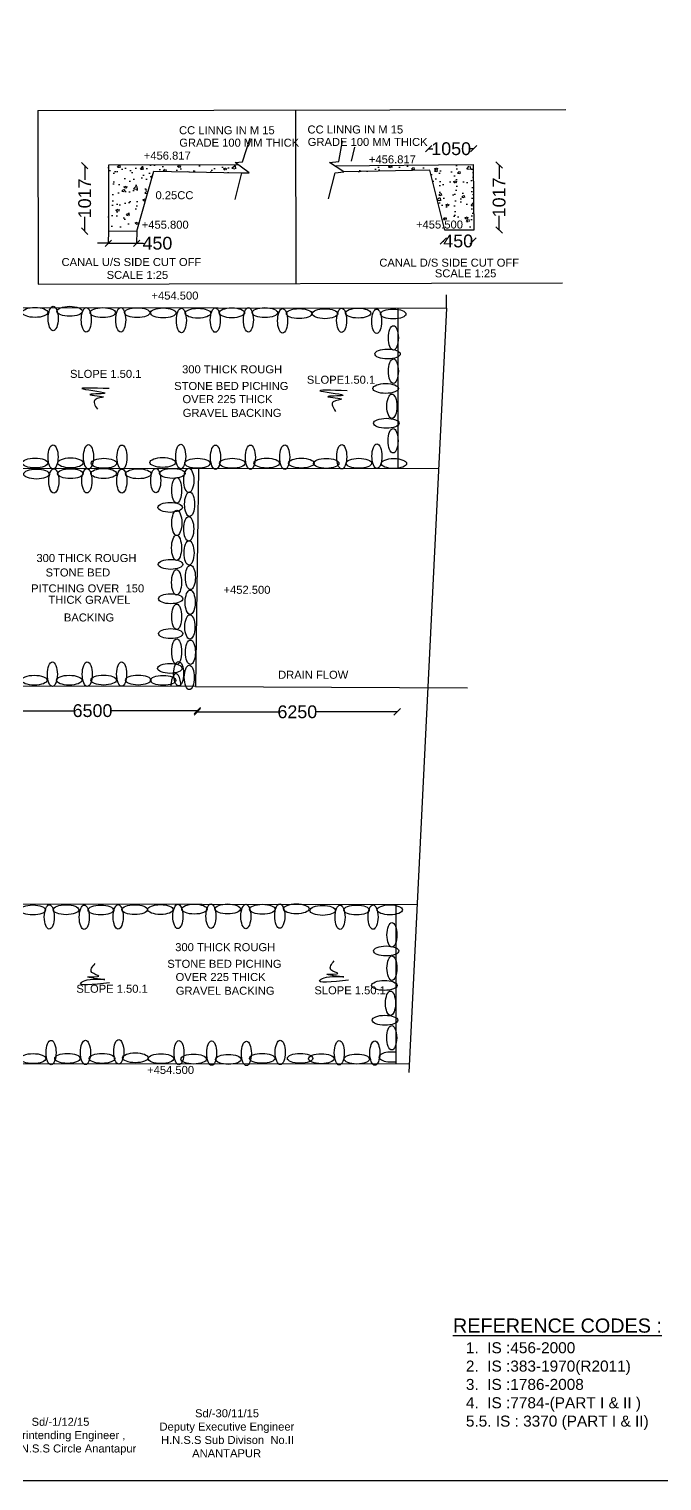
# Model space of a CAD drawing. Header units: millimetres. Extents: x 5124 to 2995863, y 2311 to 45179678.
# Drawn here: x 2952097 to 2971870, y 45100462 to 45145828 of the extents above; entities that cross this region are included whole.
import ezdxf

# ---------------------------------------------------------------- set-up
doc = ezdxf.new("R2010")
doc.units = ezdxf.units.MM
doc.header["$MEASUREMENT"] = 0
for name, color, linetype in [('DIMENSION', 7, 'Continuous'), ('DRAWING', 7, 'Continuous'), ('TEXT', 7, 'Continuous')]:
    doc.layers.add(name, color=color, linetype=linetype)
doc.styles.get("Standard").update_dxf_attribs({"font": 'arial.ttf', "height": 400})
doc.dimstyles.get("Standard").update_dxf_attribs({"dimtxt": 200, "dimasz": 200, "dimexe": 0.18, "dimexo": 0.0625, "dimgap": 0.09, "dimtad": 0, "dimdec": 0, "dimzin": 0, "dimdsep": 46, "dimtxsty": 'Standard', "dimblk": 'OBLIQUE', "dimcen": 0.09, "dimse1": 1, "dimse2": 1, "dimadec": 0, "dimazin": 0, "dimtfac": 1, "dimtdec": 0, "dimtofl": 0, "dimtmove": 0, "dimatfit": 3, "dimfxl": 1, "dimtolj": 1, "dimtzin": 0, "dimarcsym": 0})
pattern_1 = [(50, (0, 0), (717.2601826, -62.752135), [75, -825]), (355, (0, 0), (-138.751334, 752.192134), [60, -660]), (100.4514, (59.8, -5.2), (578.509382, 689.439542), [63.74019, -701.142112]), (46.1842, (0, 200), (1067.241049, -165.519014), [112.5, -1237.5]), (96.6356, (88.9, 186.2), (934.662706, 974.11787), [95.610288, -1051.713]), (351.1842, (0, 200), (934.661945, 974.1186), [90, -990]), (21, (100, 150), (596.907052, -402.618891), [75, -825]), (326, (100, 150), (243.315332, 725.150045), [60, -660]), (71.4514, (149.74, 116.45), (840.222629, 322.530497), [63.74019, -701.142112]), (37.5, (0, 0), (12.1598553, 332.8938538), [0, -652, 0, -670, 0, -662.5]), (7.5, (0, 0), (263.0695374, 394.411712), [0, -382, 0, -637, 0, -252.5]), (327.5, (-223, 0), (533.8224362, -22.5548717), [0, -250, 0, -780, 0, -1035]), (317.5, (-323, 0), (583.1861693, 100.1049823), [0, -325, 0, -518, 0, -735])]

# ---------------------------------------------------------------- blocks, each defined once
blk = doc.blocks.new('_Oblique')
at = {"color": 0, "linetype": 'ByBlock', "lineweight": -2}
blk.add_line((-0.5, -0.5), (0.5, 0.5), dxfattribs=at)
blk = doc.blocks.new('*D54')
at = {"layer": 'Defpoints', "color": 0, "transparency": 16777216}
for p in [(2954571, 45139133), (2955457, 45139134), (2955457, 45139134)]:
    blk.add_point(p, dxfattribs=at)
at = {"layer": 'TEXT', "color": 0, "lineweight": -2, "transparency": 16777216}
for p, q in [((2954571, 45139134), (2955457, 45139134)), ((2955457, 45139134), (2955657, 45139134))]:
    blk.add_line(p, q, dxfattribs=at)
at = {"layer": 'TEXT', "color": 0, "lineweight": -2, "transparency": 16777216, "xscale": 200, "yscale": 200, "zscale": 200, "rotation": 180}
blk.add_blockref('_Oblique', (2954571, 45139134), dxfattribs=at)
at = {"layer": 'TEXT', "color": 0, "lineweight": -2, "transparency": 16777216, "xscale": 200, "yscale": 200, "zscale": 200}
blk.add_blockref('_Oblique', (2955457, 45139134), dxfattribs=at)
at = {"layer": 'TEXT', "color": 0, "transparency": 16777216, "insert": (2956107, 45139134), "char_height": 400, "attachment_point": 5}
blk.add_mtext('\\A1;450', dxfattribs=at)
blk = doc.blocks.new('*D55')
at = {"layer": 'Defpoints', "color": 0, "transparency": 16777216}
for p in [(2953836, 45141562), (2953840, 45141562), (2953841, 45139512)]:
    blk.add_point(p, dxfattribs=at)
at = {"layer": 'TEXT', "color": 0, "lineweight": -2, "transparency": 16777216}
for p, q in [((2953836, 45141562), (2953836, 45141115)), ((2953836, 45139512), (2953836, 45139958))]:
    blk.add_line(p, q, dxfattribs=at)
at = {"layer": 'TEXT', "color": 0, "lineweight": -2, "transparency": 16777216, "xscale": 200, "yscale": 200, "zscale": 200}
for p, rotation in [((2953836, 45141562), 90), ((2953836, 45139512), 270)]:
    blk.add_blockref('_Oblique', p, dxfattribs=dict(at, rotation=rotation))
at = {"layer": 'TEXT', "color": 0, "transparency": 16777216, "insert": (2953836, 45140537), "char_height": 400, "attachment_point": 5, "rotation": 90}
blk.add_mtext('\\A1;1017', dxfattribs=at)
blk = doc.blocks.new('*D56')
at = {"layer": 'Defpoints', "color": 0, "transparency": 16777216}
for p in [(2965043, 45139189), (2965965, 45139204), (2965965, 45139175)]:
    blk.add_point(p, dxfattribs=at)
at = {"layer": 'TEXT', "color": 0, "lineweight": -2, "transparency": 16777216}
for p, q in [((2965043, 45139204), (2965055, 45139204)), ((2965965, 45139204), (2965954, 45139204))]:
    blk.add_line(p, q, dxfattribs=at)
at = {"layer": 'TEXT', "color": 0, "lineweight": -2, "transparency": 16777216, "xscale": 200, "yscale": 200, "zscale": 200, "rotation": 180}
blk.add_blockref('_Oblique', (2965043, 45139204), dxfattribs=at)
at = {"layer": 'TEXT', "color": 0, "lineweight": -2, "transparency": 16777216, "xscale": 200, "yscale": 200, "zscale": 200}
blk.add_blockref('_Oblique', (2965965, 45139204), dxfattribs=at)
at = {"layer": 'TEXT', "color": 0, "transparency": 16777216, "insert": (2965504, 45139204), "char_height": 400, "attachment_point": 5}
blk.add_mtext('\\A1;450', dxfattribs=at)
blk = doc.blocks.new('*D57')
at = {"layer": 'Defpoints', "color": 0, "transparency": 16777216}
for p in [(2966754, 45141584), (2966783, 45141584), (2966696, 45139550)]:
    blk.add_point(p, dxfattribs=at)
at = {"layer": 'TEXT', "color": 0, "lineweight": -2, "transparency": 16777216}
for p, q in [((2966783, 45141584), (2966783, 45141145)), ((2966783, 45139550), (2966783, 45139988))]:
    blk.add_line(p, q, dxfattribs=at)
at = {"layer": 'TEXT', "color": 0, "lineweight": -2, "transparency": 16777216, "xscale": 200, "yscale": 200, "zscale": 200}
for p, rotation in [((2966783, 45141584), 90), ((2966783, 45139550), 270)]:
    blk.add_blockref('_Oblique', p, dxfattribs=dict(at, rotation=rotation))
at = {"layer": 'TEXT', "color": 0, "transparency": 16777216, "insert": (2966783, 45140567), "char_height": 400, "attachment_point": 5, "rotation": 90}
blk.add_mtext('\\A1;1017', dxfattribs=at)
blk = doc.blocks.new('*D58')
at = {"layer": 'Defpoints', "color": 0, "transparency": 16777216}
for p in [(2964578, 45142080), (2965991, 45142087), (2965991, 45142087)]:
    blk.add_point(p, dxfattribs=at)
at = {"layer": 'TEXT', "color": 0, "lineweight": -2, "transparency": 16777216}
for p, q in [((2964578, 45142087), (2964707, 45142087)), ((2965991, 45142087), (2965862, 45142087))]:
    blk.add_line(p, q, dxfattribs=at)
at = {"layer": 'TEXT', "color": 0, "lineweight": -2, "transparency": 16777216, "xscale": 200, "yscale": 200, "zscale": 200, "rotation": 180}
blk.add_blockref('_Oblique', (2964578, 45142087), dxfattribs=at)
at = {"layer": 'TEXT', "color": 0, "lineweight": -2, "transparency": 16777216, "xscale": 200, "yscale": 200, "zscale": 200}
blk.add_blockref('_Oblique', (2965991, 45142087), dxfattribs=at)
at = {"layer": 'TEXT', "color": 0, "transparency": 16777216, "insert": (2965284, 45142087), "char_height": 400, "attachment_point": 5}
blk.add_mtext('\\A1;1050', dxfattribs=at)
blk = doc.blocks.new('*D59')
at = {"layer": 'Defpoints', "color": 0, "transparency": 16777216}
for p in [(2957358, 45124493), (2957358, 45124477), (2963598, 45124477)]:
    blk.add_point(p, dxfattribs=at)
at = {"layer": 'TEXT', "color": 0, "lineweight": -2, "transparency": 16777216}
for p, q in [((2957358, 45124493), (2959880, 45124493)), ((2963598, 45124493), (2961076, 45124493))]:
    blk.add_line(p, q, dxfattribs=at)
at = {"layer": 'TEXT', "color": 0, "lineweight": -2, "transparency": 16777216, "xscale": 200, "yscale": 200, "zscale": 200, "rotation": 180}
blk.add_blockref('_Oblique', (2957358, 45124493), dxfattribs=at)
at = {"layer": 'TEXT', "color": 0, "lineweight": -2, "transparency": 16777216, "xscale": 200, "yscale": 200, "zscale": 200}
blk.add_blockref('_Oblique', (2963598, 45124493), dxfattribs=at)
at = {"layer": 'TEXT', "color": 0, "transparency": 16777216, "insert": (2960478, 45124493), "char_height": 400, "attachment_point": 5}
blk.add_mtext('\\A1;6250', dxfattribs=at)
blk = doc.blocks.new('*D60')
at = {"layer": 'Defpoints', "color": 0, "transparency": 16777216}
for p in [(2950801, 45124529), (2950801, 45124493), (2957358, 45124477)]:
    blk.add_point(p, dxfattribs=at)
at = {"layer": 'TEXT', "color": 0, "lineweight": -2, "transparency": 16777216}
for p, q in [((2950801, 45124529), (2953482, 45124529)), ((2957358, 45124529), (2954677, 45124529))]:
    blk.add_line(p, q, dxfattribs=at)
at = {"layer": 'TEXT', "color": 0, "lineweight": -2, "transparency": 16777216, "xscale": 200, "yscale": 200, "zscale": 200, "rotation": 180}
blk.add_blockref('_Oblique', (2950801, 45124529), dxfattribs=at)
at = {"layer": 'TEXT', "color": 0, "lineweight": -2, "transparency": 16777216, "xscale": 200, "yscale": 200, "zscale": 200}
blk.add_blockref('_Oblique', (2957358, 45124529), dxfattribs=at)
at = {"layer": 'TEXT', "color": 0, "transparency": 16777216, "insert": (2954080, 45124529), "char_height": 400, "attachment_point": 5}
blk.add_mtext('\\A1;6500', dxfattribs=at)

msp = doc.modelspace()

# ---------------------------------------------------------------- hatches: boundary and pattern name
at = {"layer": 'TEXT'}
h = msp.add_hatch(dxfattribs=at)
h.set_pattern_fill('AR-CONC', color=256, scale=100, style=0)
h.set_pattern_definition(pattern_1)
h.paths.add_polyline_path([(2955994.1, 45141386.7), (2958730.6, 45141338.3), (2958973.6, 45141334), (2958638.5, 45141585.2), (2954576.4, 45141575.4), (2954574.7, 45139526.5), (2955461.6, 45139517.1)])
h = msp.add_hatch(dxfattribs=at)
h.set_pattern_fill('AR-CONC', color=256, scale=100, style=0)
h.set_pattern_definition(pattern_1)
h.paths.add_polyline_path([(2965974.1, 45141595.6), (2961645, 45141551.7), (2961928.8, 45141364.1), (2964615.2, 45141417.7), (2965091, 45139539.4), (2965994.9, 45139548.6)])
h.paths.add_polyline_path([(2964122.7, 45139527.5), (2965716.7, 45139527.5), (2965716.7, 45139910.4), (2964122.7, 45139910.4)], flags=9)

# ---------------------------------------------------------------- linework, layer by layer
at = {"layer": 'DRAWING'}
msp.add_lwpolyline([(2871945.3, 45128178), (2883234.2, 45128146.8), (2891311.2, 45128124.5), (2905432.6, 45128085.6), (2924091.4, 45128034.1), (2938033.9, 45128006.1), (2950836.4, 45132032.1), (2950856.9, 45137130.2), (2965138.8, 45137110), (2965139.4, 45137522.4)], dxfattribs=at)
at = {"layer": 'TEXT'}
for points in [[(2982124.1, 45100461.8), (2849718.6, 45100461.8), (2849718.6, 45179678.4), (2995863.5, 45179678.4), (2995863.5, 45100461.8), (2995232.4, 45100461.8)], [(2952369.6, 45143282.2), (2968870.5, 45143318.7)], [(2952369.6, 45143282.2), (2952381.6, 45137857.5), (2968762.5, 45137893.7)], [(2960423.9, 45143300), (2960435.9, 45137875.3)], [(2958730.6, 45141338.3), (2958973.6, 45141334), (2958540.7, 45141658.4), (2958760.3, 45141676.2), (2959003.7, 45142417.2)], [(2961454.1, 45140527.6), (2961658.5, 45141337.8), (2961928.8, 45141364.1), (2961480.4, 45141660.6), (2961770.6, 45141693.5), (2961889.3, 45142339)], [(2962171.2, 45141700.3), (2962272.1, 45142137.3)], [(2958638.5, 45141585.2), (2954576.4, 45141575.4), (2954574.7, 45139526.6)], [(2961645, 45141551.7), (2965974.1, 45141595.6), (2965994.9, 45139548.6), (2965091, 45139539.4), (2964615.2, 45141417.7), (2961928.8, 45141364.1)], [(2954574.7, 45139526.5), (2955461.6, 45139517.1), (2955994.1, 45141386.7), (2958730.6, 45141338.3), (2958522.9, 45140502.5)], [(2954574.7, 45139526.5), (2954571.4, 45139132.7), (2954235.5, 45139135.6)], [(2955461.6, 45139517.1), (2955457.5, 45139133.7), (2955716.5, 45139131)], [(2963624.1, 45132106.3), (2963631.1, 45137112.1)], [(2965138.8, 45137110), (2963961.8, 45113229.6)], [(2951049.3, 45132094.7), (2964892.3, 45132107.4)], [(2957393.6, 45132100.5), (2957293.4, 45125285.7), (2951585.8, 45125291.4)], [(2957293.4, 45125285.7), (2965797.2, 45125247)], [(2938023.1, 45122643), (2950400.3, 45118616), (2950786.1, 45118490.5), (2964220.4, 45118477)], [(2963974.2, 45113482.7), (2950758.8, 45113500.1), (2950758.3, 45113091.2), (2949743.3, 45113092.6), (2949749.4, 45117745), (2937317.2, 45120332.9), (2936371.9, 45120325.9), (2936358.7, 45122107.9), (2937976.1, 45122119.8), (2945502.6, 45119724.3), (2950246.3, 45118081.5), (2950250.8, 45113091.9)], [(2963559.7, 45118477.7), (2963553.2, 45113483.3)]]:
    msp.add_lwpolyline(points, dxfattribs=at)
for centre, major_axis, ratio in [((2952284.2, 45136973.1), (-398.2, 0), 0.3892579), ((2952849.9, 45136783.4), (0, 381.9), 0.4082931), ((2953367.1, 45137009.5), (-398.2, 0), 0.3892579), ((2953883.8, 45136742.5), (0, 381.9), 0.4082931), ((2954401, 45136968.6), (-398.2, 0), 0.3892579), ((2954959.5, 45136741.3), (0, 381.9), 0.4082931), ((2955476.7, 45136967.4), (-398.2, 0), 0.3892579), ((2956288, 45136958.1), (-398.2, 0), 0.3892579), ((2956855.6, 45136723), (0, 381.9), 0.4082931), ((2957372.8, 45136949.2), (-398.2, 0), 0.3892579), ((2957916, 45136735.2), (0, 381.9), 0.4082931), ((2958433.2, 45136961.3), (-398.2, 0), 0.3892579), ((2958948, 45136742), (0, 381.9), 0.4082931), ((2959465.2, 45136968.1), (-398.2, 0), 0.3892579), ((2960017.2, 45136712), (0, 381.9), 0.4082931), ((2960534.4, 45136938.2), (-398.2, 0), 0.3892579), ((2961341.2, 45136933.4), (-398.2, 0), 0.3892579), ((2961862, 45136725.9), (0, 381.9), 0.4082931), ((2962379.3, 45136952.1), (-398.2, 0), 0.3892579), ((2962957, 45136697.1), (0, 381.9), 0.4082931), ((2963474.2, 45136923.3), (-398.2, 0), 0.3892579), ((2963478.7, 45136177.9), (0, 381.9), 0.4082931), ((2963296.6, 45135675.5), (-398.2, 0), 0.3892579), ((2963478.7, 45135137.7), (0, 381.9), 0.4082931), ((2963240.3, 45134597.7), (-398.2, 0), 0.3892579), ((2963431.8, 45134041.2), (0, 381.9), 0.4082931), ((2963259.1, 45133510.6), (-398.2, 0), 0.3892579), ((2963469.4, 45132963.5), (0, 381.9), 0.4082931), ((2952848.4, 45132456.6), (0, 381.9), 0.4082931), ((2953391, 45132273.3), (-398.2, 0), 0.3892579), ((2953954.2, 45132460.7), (0, 381.9), 0.4082931), ((2954999.2, 45132448.3), (0, 381.9), 0.4082931), ((2956271.9, 45132285.7), (-398.2, 0), 0.3892579), ((2956835.1, 45132473.1), (0, 381.9), 0.4082931), ((2957921.1, 45132448.3), (0, 381.9), 0.4082931), ((2959010.4, 45132448.3), (0, 381.9), 0.4082931), ((2960084.8, 45132452.4), (0, 381.9), 0.4082931), ((2961865.9, 45132464.9), (0, 381.9), 0.4082931), ((2962964.9, 45132481.4), (0, 381.9), 0.4082931), ((2952285.2, 45132269.2), (-398.2, 0), 0.3892579), ((2952328.6, 45131922.9), (-398.2, 0), 0.3892579), ((2952871.8, 45131708.9), (0, 381.9), 0.4082931), ((2953389, 45131935), (-398.2, 0), 0.3892579), ((2953903.8, 45131715.7), (0, 381.9), 0.4082931), ((2954427.9, 45131940.8), (-398.2, 0), 0.3892579), ((2954436, 45132260.9), (-398.2, 0), 0.3892579), ((2954995.5, 45131705.7), (0, 381.9), 0.4082931), ((2955512.7, 45131931.9), (-398.2, 0), 0.3892579), ((2956055.9, 45131717.9), (0, 381.9), 0.4082931), ((2956573.1, 45131944.1), (-398.2, 0), 0.3892579), ((2957087.8, 45131724.7), (0, 381.9), 0.4082931), ((2957357.9, 45132260.9), (-398.2, 0), 0.3892579), ((2958447.2, 45132260.9), (-398.2, 0), 0.3892579), ((2959521.6, 45132265), (-398.2, 0), 0.3892579), ((2960602.7, 45132265), (-398.2, 0), 0.3892579), ((2961381.4, 45132256.8), (-398.2, 0), 0.3892579), ((2962400.3, 45132260.9), (-398.2, 0), 0.3892579), ((2963493.7, 45132252.6), (-398.2, 0), 0.3892579), ((2956709.2, 45131416.6), (0, -398.2), 0.3892579), ((2957112.5, 45130981), (0, 381.9), 0.4082931), ((2956505.2, 45130882.2), (-381.9, 0), 0.4082931), ((2956713.3, 45130397.7), (0, -398.2), 0.3892579), ((2957085.9, 45130211.5), (0, 381.9), 0.4082931), ((2956705, 45129619), (0, -398.2), 0.3892579), ((2957094.8, 45129459.7), (0, 381.9), 0.4082931), ((2956517.6, 45129101.2), (-381.9, 0), 0.4082931), ((2956705, 45128538), (0, -398.2), 0.3892579), ((2957138.8, 45128694.7), (0, 381.9), 0.4082931), ((2956521.8, 45128026.7), (-381.9, 0), 0.4082931), ((2957130, 45127916.4), (0, 381.9), 0.4082931), ((2956709.2, 45127463.5), (0, -398.2), 0.3892579), ((2957121.1, 45127146.9), (0, 381.9), 0.4082931), ((2956521.8, 45126937.4), (-381.9, 0), 0.4082931), ((2956709.2, 45126374.2), (0, -398.2), 0.3892579), ((2957138.9, 45126355.7), (0, 381.9), 0.4082931), ((2952262.1, 45125481.7), (-398.2, 0), 0.3892579), ((2952825.3, 45125669.1), (0, 381.9), 0.4082931), ((2953351.4, 45125481.7), (-398.2, 0), 0.3892579), ((2953914.6, 45125669.1), (0, 381.9), 0.4082931), ((2954425.9, 45125485.8), (-398.2, 0), 0.3892579), ((2954989.1, 45125673.2), (0, 381.9), 0.4082931), ((2955506.9, 45125485.8), (-398.2, 0), 0.3892579), ((2956285.6, 45125477.5), (-398.2, 0), 0.3892579), ((2956496.9, 45125851.5), (-381.9, 0), 0.4082931), ((2956770.1, 45125685.6), (0, 381.9), 0.4082931), ((2957103.4, 45125568.5), (0, 381.9), 0.4082931), ((2952214.8, 45118304.1), (-398.2, 0), 0.3892579), ((2952729.5, 45118084.7), (0, 381.9), 0.4082931), ((2953253.7, 45118309.8), (-398.2, 0), 0.3892579), ((2953821.2, 45118074.8), (0, 381.9), 0.4082931), ((2954338.4, 45118301), (-398.2, 0), 0.3892579), ((2954881.6, 45118087), (0, 381.9), 0.4082931), ((2955398.8, 45118313.1), (-398.2, 0), 0.3892579), ((2956203.1, 45118316.7), (-398.2, 0), 0.3892579), ((2956746.2, 45118102.7), (0, 381.9), 0.4082931), ((2957263.5, 45118328.9), (-398.2, 0), 0.3892579), ((2957778.2, 45118109.5), (0, 381.9), 0.4082931), ((2958302.4, 45118334.6), (-398.2, 0), 0.3892579), ((2958869.9, 45118099.5), (0, 381.9), 0.4082931), ((2959387.1, 45118325.7), (-398.2, 0), 0.3892579), ((2959930.3, 45118111.7), (0, 381.9), 0.4082931), ((2960447.5, 45118337.9), (-398.2, 0), 0.3892579), ((2961268.5, 45118288.7), (-398.2, 0), 0.3892579), ((2961811.7, 45118074.7), (0, 381.9), 0.4082931), ((2962328.9, 45118300.9), (-398.2, 0), 0.3892579), ((2962843.7, 45118081.5), (0, 381.9), 0.4082931), ((2963367.8, 45118306.6), (-398.2, 0), 0.3892579), ((2963435.5, 45117524.9), (0, 381.9), 0.4082931), ((2963253.4, 45117022.4), (-398.2, 0), 0.3892579), ((2963435.5, 45116484.6), (0, 381.9), 0.4082931), ((2963197.1, 45115944.7), (-398.2, 0), 0.3892579), ((2963388.6, 45115388.2), (0, 381.9), 0.4082931), ((2963215.9, 45114857.6), (-398.2, 0), 0.3892579), ((2963426.2, 45114310.5), (0, 381.9), 0.4082931), ((2952785.2, 45113847.3), (0, 381.9), 0.4082931), ((2953859.6, 45113851.4), (0, 381.9), 0.4082931), ((2954900.3, 45113871.4), (0, 381.9), 0.4082931), ((2955418.1, 45113684), (-398.2, 0), 0.3892579), ((2956781.4, 45113844.7), (0, 381.9), 0.4082931), ((2957802, 45113831.4), (0, 381.9), 0.4082931), ((2958887.1, 45113821.5), (0, 381.9), 0.4082931), ((2959943.6, 45113853.5), (0, 381.9), 0.4082931), ((2961789.9, 45113842.9), (0, 381.9), 0.4082931), ((2962899.8, 45113832.2), (0, 381.9), 0.4082931), ((2952222, 45113659.9), (-398.2, 0), 0.3892579), ((2953296.4, 45113664), (-398.2, 0), 0.3892579), ((2954377.5, 45113664), (-398.2, 0), 0.3892579), ((2956218.2, 45113657.3), (-398.2, 0), 0.3892579), ((2957238.8, 45113644), (-398.2, 0), 0.3892579), ((2958323.9, 45113634.1), (-398.2, 0), 0.3892579), ((2959380.4, 45113666.1), (-398.2, 0), 0.3892579), ((2960565, 45113666.1), (-398.2, 0), 0.3892579), ((2961226.7, 45113655.5), (-398.2, 0), 0.3892579), ((2962336.6, 45113644.8), (-398.2, 0), 0.3892579)]:
    msp.add_ellipse(centre, major_axis=major_axis, ratio=ratio, dxfattribs=at)
for centre, major_axis, start_param, end_param in [((2956684.3, 45125288.3), (0, -398.2), 1.5654627, 4.716942), ((2963425.2, 45113708.8), (-398.2, 0), 4.3838577, 8.1814872)]:
    msp.add_ellipse(centre, major_axis=major_axis, ratio=0.3892579, start_param=start_param, end_param=end_param, dxfattribs=at)
for points in [[(2954594.9, 45134594.1), (2953782.7, 45134582.7), (2954454.3, 45134445.1), (2953992.2, 45134407.8), (2954419.8, 45134327.5), (2954158.7, 45134247.2), (2954230.4, 45133949.1)], [(2962035.3, 45134527.2), (2961223.1, 45134515.8), (2961894.7, 45134378.2), (2961432.6, 45134340.9), (2961860.2, 45134260.6), (2961599.1, 45134180.3), (2961670.8, 45133882.2)], [(2954609.2, 45116023), (2953722.2, 45116030.9), (2953915.3, 45116119.5), (2954452.6, 45116127.3), (2953936.2, 45116210.7), (2954277.9, 45116236.7), (2954058.8, 45116354), (2954157.8, 45116630.3)], [(2962079.4, 45116105.9), (2961192.5, 45116113.8), (2961385.5, 45116202.4), (2961922.8, 45116210.2), (2961406.4, 45116293.6), (2961748.1, 45116319.7), (2961529, 45116436.9), (2961628.1, 45116713.2)]]:
    msp.add_spline(points, degree=3, dxfattribs=at)

# ---------------------------------------------------------------- texts
at = {"layer": 'DIMENSION', "insert": (2948027.4, 45102435.6), "char_height": 250, "width": 10073.364, "attachment_point": 1}
msp.add_mtext('\\pi4148.6;Sd/-1/12/15 \\P\\pi3040.7;Superintending Engineer , \\P\\pi2646.8;AVR H.N.S.S Circle Anantapur', dxfattribs=at)
at = {"layer": 'TEXT'}
for s, height, p in [('CC LINNG IN M 15', 250, (2956782.7, 45142541.4)), ('CC LINNG IN M 15', 250, (2960795.7, 45142564.8)), ('GRADE 100 MM THICK', 250, (2960803.3, 45142175.6)), ('+456.817', 250, (2955682.4, 45141749.5)), ('GRADE 100 MM THICK', 250, (2956790.3, 45142152.2)), ('+456.817', 250, (2962714.8, 45141631.3)), ('0.25CC', 250, (2956047.7, 45140510.8)), ('+455.800', 250, (2955617.1, 45139590)), ('+455.500', 250, (2964186.5, 45139595.6)), ('CANAL U/S SIDE CUT OFF', 250, (2953111.9, 45138423.4)), ('CANAL D/S SIDE CUT OFF', 250, (2963040.2, 45138403.4)), ('SCALE 1:25', 250, (2964774.4, 45138070.4)), ('SCALE 1:25', 250, (2954521, 45138020.1)), ('+454.500', 250, (2955922.2, 45137375.3)), ('SLOPE 1.50.1', 250, (2953375, 45134928.9)), ('300 THICK ROUGH', 250, (2956878.5, 45135071.6)), ('STONE BED PICHING', 250, (2956631.2, 45134551.1)), ('SLOPE1.50.1', 250, (2960775.7, 45134745.6)), ('OVER 225 THICK', 250, (2956889.7, 45134139.1)), ('GRAVEL BACKING', 250, (2956897.5, 45133710.1)), ('300 THICK ROUGH ', 250, (2952327.7, 45129174)), ('STONE BED', 250, (2952613.8, 45128722.8)), ('PITCHING OVER  150', 250, (2952162, 45128226.3)), ('+452.500', 250, (2958172, 45128181.8)), ('THICK GRAVEL', 250, (2952703, 45127869.5)), ('BACKING', 250, (2953185.4, 45127317.2)), ('DRAIN FLOW', 250, (2959877.9, 45125527.7)), ('300 THICK ROUGH', 250, (2956663, 45117015.7)), ('STONE BED PICHING', 250, (2956415.7, 45116495.2)), ('OVER 225 THICK', 250, (2956674.2, 45116083.2)), ('SLOPE 1.50.1', 250, (2953574.4, 45115716.1)), ('GRAVEL BACKING', 250, (2956682, 45115654.2)), ('SLOPE 1.50.1', 250, (2961011.7, 45115667.6)), ('+454.500', 250, (2955785.6, 45113180.1)), ('%%UREFERENCE CODES :', 442.711, (2965340.8, 45105095.7))]:
    msp.add_text(s, height=height, dxfattribs=at).set_placement(p)
at = {"layer": 'TEXT', "attachment_point": 1}
for s, insert, char_height, width in [('1.  IS :456-2000 \\P2.  IS :383-1970(R2011) \\P3.  IS :1786-2008 \\P4.  IS :7784-(PART I & II )\\P5.5. IS : 3370 (PART I & II)', (2965744.6, 45104796.5), 343.752, 11182.501), ('\\pi2283.8;Sd/-30/11/15 \\P\\pi1173.7;Deputy Executive Engineer  \\P\\pi1221.8;H.N.S.S Sub Divison  No.II \\P\\pi2194.2;ANANTAPUR ', (2954998.5, 45102702.1), 250, 6537.997)]:
    msp.add_mtext(s, dxfattribs=dict(at, insert=insert, char_height=char_height, width=width))

# ---------------------------------------------------------------- dimensions: what is measured, and where the dimension line sits
at = {"layer": 'TEXT'}
for base, p1, p2, text, picture, middle in [((2965990.9, 45142087), (2964578, 45142079.8), (2965990.9, 45142087), '1050', '*D58', (2965284.5, 45142087)), ((2955457.5, 45139133.7), (2954571.4, 45139132.7), (2955457.5, 45139133.7), '450', '*D54', (2956106.8, 45139133.7)), ((2965965.3, 45139203.7), (2965043.2, 45139189.3), (2965965.3, 45139174.9), '450', '*D56', (2965504.2, 45139203.7)), ((2950801.5, 45124528.9), (2957357.9, 45124476.5), (2950801.5, 45124493.3), '6500', '*D60', (2954079.7, 45124528.9)), ((2957357.9, 45124492.6), (2963597.7, 45124476.5), (2957357.9, 45124476.5), '6250', '*D59', (2960477.8, 45124492.6))]:
    dim = msp.add_linear_dim(base=base, p1=p1, p2=p2, text=text, dimstyle='Standard', override={"dimtxt": 400}, dxfattribs=at)
    dim.commit()
    dim.dimension.update_dxf_attribs({"geometry": picture, "text_midpoint": middle})
for base, p1, p2, picture, middle in [((2953835.9, 45141562.1), (2953841.5, 45139511.8), (2953840, 45141562.1), '*D55', (2953835.9, 45140536.9)), ((2966783.4, 45141583.5), (2966696.4, 45139549.7), (2966754.4, 45141583.5), '*D57', (2966783.4, 45140566.6))]:
    dim = msp.add_linear_dim(base=base, p1=p1, p2=p2, angle=90, text='1017', dimstyle='Standard', override={"dimtxt": 400}, dxfattribs=at)
    dim.commit()
    dim.dimension.update_dxf_attribs({"geometry": picture, "text_midpoint": middle})

doc.saveas('drawing.dxf')
